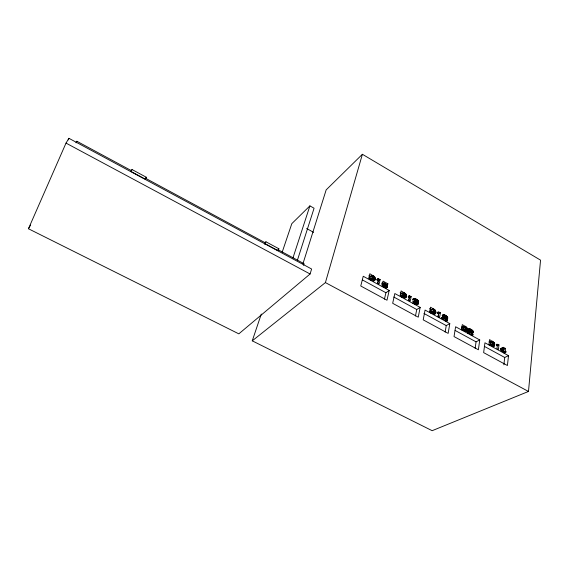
<?xml version="1.0" encoding="UTF-8"?>
<svg xmlns="http://www.w3.org/2000/svg" width="569" height="569" viewBox="0 0 569 569"><rect width="100%" height="100%" fill="white"/><g stroke="black" fill="none" stroke-linecap="round" stroke-linejoin="round"><path stroke-width="0.85" d="M473.365 332.282C473.387 330.233 469.24 327.367 468.095 329.707L469.916 330.689L470.933 330.589L471.594 331.343L468.621 330.987L467.512 332.467L472.818 335.369L472.988 334.223L469.525 332.332L472.697 333.029L473.365 332.282L471.537 333.263L470.705 331.442M494.632 345.397L492.754 346.336L492.391 343.733L494.262 342.794L494.689 343.804L494.447 345.796L492.925 346.692M446.096 319.622C450.797 318.405 443.87 312.559 442.376 315.61L444.233 316.613L445.285 316.52L445.954 317.289L442.888 316.89L441.715 318.363L447.134 321.329L447.334 320.183L443.799 318.249L442.618 318.932M417.667 302.388C420.697 301.549 414.645 296.94 413.314 299.052L416.714 300.866L414.979 300.404L414.773 301.456C418.791 303.96 413.819 302.217 412.788 300.731C412.013 303.775 420.391 306.57 417.667 302.388L415.96 303.476L416.686 304.593L418.393 303.512M417.824 300.276L416.117 301.364L416.921 302.993L418.628 301.904M494.262 342.794L489.582 339.593L488.935 344.828L490.798 343.889C493.344 346.343 493.679 341.749 491.09 341.642L489.226 342.588M467.512 329.97L466.708 327.395L462.291 324.607L461.566 329.216C462.91 329.814 466.815 333.085 467.512 329.97L465.57 331.464L467.391 330.482M465.698 330.959L465.25 328.861L467.064 327.865M462.248 329.579L463.458 328.918C466.018 331.428 466.488 326.812 463.806 326.677L462 327.673L461.651 329.913M435.861 312.63L435.086 310.041L430.562 307.196L429.702 311.791C431.11 312.388 435.029 315.752 435.861 312.63L433.969 314.18L435.719 313.135M434.111 313.683L433.699 311.57L435.441 310.518M261.299 314.052L252.259 340.831L432.163 430.69L528.487 391.458L540.55 260.147L362.396 154.277L326.165 189.89L302.914 263.852M382.389 284.023L384.018 282.864L387.631 284.849L387.88 283.775L383.108 281.157L382.055 283.426C387.66 285.766 385.17 287.032 381.735 283.76C382.837 290.439 392.646 286.676 383.812 283.312L382.724 284.08M387.34 287.196L385.704 288.341L385.825 287.238L384.701 285.759L386.337 284.607M508.515 355.668L507.413 365.518L483.636 352.624L484.952 342.787L508.515 355.668L504.71 357.467L484.276 346.329M503.864 364.821L504.71 357.467M505.201 351.144L505.507 348.463L503.615 349.38L503.302 352.055L505.201 351.144L505.941 351.55L505.813 352.659L505.073 352.254L503.807 352.858M406.472 296.406L405.725 293.81L401.102 290.901L400.114 295.482C401.593 296.086 405.519 299.529 406.472 296.406L404.637 298.021L406.316 296.911M503.529 352.168L503.608 351.457L500.62 349.821L500.763 348.655M501.858 351.301L503.757 350.383L503.949 348.712L500.983 350.17M505.073 352.254L504.988 352.965L503.302 352.055M404.794 297.516L404.41 295.403M498.963 344.871L498.423 349.373L496.943 348.569L497.306 345.653L496.474 345.376L496.616 344.252L498.963 344.871L497.086 345.803M490.798 343.889L491.09 341.642M479.745 339.942L478.38 349.771L454.026 336.571L455.613 326.755L479.745 339.942L476.061 341.848L475.136 348.377M400.484 296.357L400.967 294.13L402.639 293.014L404.609 294.763L404.26 295.93L401.977 297.096L402.582 297.039L402.937 296.143M375.284 279.315L374.573 276.705L369.843 273.739L368.705 278.305C370.255 278.917 374.189 282.444 375.284 279.315L373.499 280.994L375.113 279.82M373.677 280.489L372.965 277.885L374.573 276.705M463.458 328.918L463.806 326.677M372.823 278.881C367.09 282.238 377.624 277.622 371.386 275.865L369.786 277.053L369.231 279.272L370.839 278.092L371.386 275.865M449.802 323.576L448.159 333.384L423.194 319.849L425.064 310.055L449.802 323.576L446.245 325.603L445.136 332.118M371.216 280.062L371.785 279.094M440.399 312.73L439.609 317.203L438.059 316.357L438.578 313.462L437.703 313.163L437.902 312.04L440.399 312.73L438.642 313.775L438.116 316.755M431.672 311.52L432.084 309.28C434.88 309.444 434.254 314.081 431.672 311.52L429.929 312.573L430.349 310.34L432.084 309.28M420.171 307.381L418.251 317.168L392.667 303.298L394.836 293.533L420.171 307.381L416.75 309.522L415.455 316.023M411.174 296.563L410.256 301.029L408.67 300.162L409.267 297.274L408.371 296.968L408.606 295.844L411.174 296.563L409.488 297.672L408.869 300.645M401.045 295.987L402.162 295.24L402.639 293.014M389.203 290.46L386.984 300.219L360.753 285.994L363.235 276.264L389.203 290.46L385.924 292.729L384.431 299.209M380.163 279.543L379.103 283.995L377.475 283.106L378.172 280.225L377.24 279.898L377.51 278.789L380.163 279.543L378.541 280.709L377.83 283.675M252.259 340.831L325.418 282.587L362.396 154.277M310.091 273.995L311.613 269.009L68.913 138.31L66.018 143.096L28.45 228.752L238.816 333.854L310.091 273.995L66.018 143.096M303.59 265.374L304.102 263.739L278.333 249.848M297.388 260.31L314.081 208.233L309.899 205.878L291.812 223.66L282.203 252.117M292.957 257.928L309.899 205.878M278.874 248.767L278.205 250.723L265.225 243.731L265.922 241.775L278.874 248.767L277.764 249.827M264.372 244.165L265.922 241.775M68.202 139.931L68.913 138.31M76.125 142.862L76.865 141.254L131.524 170.714M383.812 283.312L384.018 282.864M146.304 177.244L145.344 179.164L131.019 171.44L132.015 169.534L146.304 177.244L145.486 178.545M28.45 228.752L30.612 225.096M131.226 170.856L132.015 169.534M76.061 142.606L76.865 141.254M371.785 276.185L372.859 275.396M371.927 276.989L373.534 275.809M372.503 277.43L374.103 276.242M370.142 279.77L371.742 278.59L372.368 278.86M370.476 279.934L372.076 278.753M371.735 279.379L373.342 278.198M371.009 280.076L374.935 277.195M371.393 279.984L373.143 278.668M373.584 278.881L375.191 277.708M373.726 279.407L375.334 278.227M373.755 279.941L375.369 278.767M373.783 280.979L374.857 280.197M376.849 279.692L377.93 278.91M377.211 279.742L378.293 278.959M378.605 278.931L376.984 280.104L378.862 278.831M383.392 284.301L384.48 283.526M382.012 285.958L383.641 284.806M382.588 285.802L383.677 285.033M384.16 284.671L385.249 283.895M382.752 286.036L383.84 285.268M382.489 286.669L385.832 284.251M383.442 286.534L384.53 285.766M386.237 284.927L387.88 283.775M383.321 287.117L385.59 285.524M383.634 287.181L386.749 284.969M385.441 286.492L387.076 285.339M385.675 286.868L387.318 285.716M385.825 287.238L387.461 286.093M385.874 287.608L387.517 286.463M385.839 287.985L387.475 286.833M402.93 293.263L404.047 292.516M403.03 294.038L404.708 292.921M403.592 294.472L405.27 293.348M404.047 294.927L405.725 293.81M401.373 296.84L403.044 295.724L403.656 295.987M402.255 296.627L403.371 295.887M402.895 296.428L406.088 294.294M402.219 297.139L404.495 295.581M402.418 297.118L404.26 295.93M404.666 295.908L406.344 294.799M404.815 296.428L406.494 295.318M404.858 296.968L406.536 295.852M404.957 298.035L406.081 297.295M408.236 296.748L409.36 296.008M408.535 296.719L409.659 295.98M409.908 295.873L408.222 296.975L409.488 297.672M412.738 299.194L413.869 298.462M413.051 299.166L414.182 298.433M412.866 299.593L414.566 298.49M413.322 299.735L415.021 298.64M415.555 298.867L413.855 299.963L414.467 300.276L416.174 299.18M415.69 300.29L416.828 299.557M414.616 301.726L412.987 303.092L414.687 301.997M414.744 301.627L415.882 300.901M416.238 300.652L417.376 299.927M414.879 301.769L416.579 300.674M415.007 301.954L416.714 300.866M413.158 303.341L416.736 301.044M413.428 303.59L415.135 302.495M416.465 301.698L418.172 300.61M414.388 303.469L415.526 302.744M416.714 302.025L418.421 300.937M414.794 303.661L415.932 302.936M416.871 302.345L418.578 301.257M416.508 302.836L414.524 304.102L416.416 302.985M416.942 302.672L418.649 301.584M418.514 302.21L415.96 303.476M416.337 303.825L418.044 302.736M416.572 304.202L418.286 303.113M417.233 304.65L418.371 303.924M433.429 308.768L431.693 309.828L429.545 308.654M432.917 309.87L434.076 309.166M433.464 310.29L434.631 309.586M433.343 311.094L435.086 310.041M430.797 313.05L432.54 311.99M431.11 313.199L432.853 312.146M431.387 313.299L433.934 311.826M431.622 313.334L433.834 312.032M433.955 312.075L435.705 311.023M434.111 312.594L435.854 311.542M434.161 313.128L435.911 312.075M434.332 314.223L435.498 313.519M434.033 314.486L435.2 313.789M437.127 312.858L438.301 312.153M437.469 312.893L438.635 312.196M437.17 313.206L439.161 312.047M442.127 315.368L443.308 314.671M442.533 315.382L443.713 314.685M444.183 314.799L442.419 315.838L444.197 316.72L445.968 315.681M442.966 316.044L444.73 315.006M443.578 316.35L445.349 315.318M441.715 317.58L442.888 316.89M441.124 317.929L443.301 316.862M441.537 317.9L443.784 316.912M442.021 317.95L444.339 317.047M444.417 317.41L446.494 316.051M442.575 318.078L443.23 318.284L445.819 316.912M444.723 317.082L445.164 317.445L446.935 316.414M442.227 319.252L445.932 317.104M443.123 318.953L445.954 317.289M445.164 317.445L445.513 317.815L447.284 316.784M447.782 317.879L446.004 318.91L445.769 318.178L447.54 317.146M445.932 318.548L447.703 317.516M446.58 318.932L447.76 318.249M446.409 319.387L447.696 318.498M445.555 321.208L447.334 320.183M463.621 330.539L465.435 329.551M463.877 326.812L465.086 326.144M463.906 327.531L465.719 326.535M464.446 327.943L466.26 326.947M464.894 328.384L466.708 327.395M462.49 330.376L464.304 329.38M463.401 330.191L465.705 328.932M463.827 330.191L465.641 329.202M463.287 330.653L467.32 328.363M465.67 329.871L467.483 328.882M465.734 330.404L467.547 329.415M467.768 329.423L468.977 328.761M468.159 329.43L469.375 328.775M469.838 328.875L468.017 329.864L469.752 330.724L471.573 329.743M468.55 330.07L470.364 329.081M465.975 331.528L467.185 330.866M469.148 330.369L470.968 329.38M467.405 331.642L468.621 330.987M467.199 331.933L470.207 330.347M469.489 330.994L467.668 331.983L469.702 332.424M468.209 332.104L470.03 331.122M470.883 330.753L472.092 330.098M468.849 332.303L470.67 331.322M470.236 331.627L472.526 330.461M469.24 332.41L471.573 331.158M467.704 333.313L469.717 332.303M468.799 332.993L471.594 331.343M471.047 331.805L472.875 330.824M471.303 332.168L473.131 331.186M471.466 332.531L473.294 331.556M471.545 332.901L473.372 331.919M472.092 333.192L473.308 332.538M447.454 318.846L443.799 318.249M471.153 335.198L472.988 334.223M489.091 341.293L490.45 342.04L492.32 341.094M491.694 342.104L492.939 341.471M491.602 342.823L493.465 341.884M492.662 342.951L493.906 342.325M490.378 344.963L491.623 344.345M491.104 344.807L492.967 343.875M490.058 345.426L491.929 344.487M492.654 344.224L494.525 343.285M491.047 345.077L492.918 344.145M492.832 344.352L490.314 345.518L490.713 345.518M490.535 345.547L492.726 344.494M492.818 344.736L494.689 343.804M492.889 345.269L494.767 344.337M492.868 345.824L494.738 344.892M493.195 346.414L494.447 345.796M496.317 344.963L497.79 344.224M500.208 348.911L503.43 347.325L505.507 348.463M500.919 350.191L502.057 349.629M503.949 348.712L502.242 349.558L503.757 350.383M503.43 347.325L501.545 348.249L503.615 349.38M504.042 352.46L505.941 351.55M494.176 346.073L492.363 346.023L488.984 344.209M443.23 318.284L444.112 318.412L444.048 317.943M325.418 282.587L528.487 391.458M145.586 178.289L265.062 242.693M362.353 279.884L385.924 292.729M393.819 297.032L416.75 309.522M423.926 313.441L446.245 325.603M455.129 330.447L476.061 341.848M368.996 275.346L371.251 276.577M400.171 292.43L402.368 293.64M377.247 279.998L378.541 280.709M382.162 282.693L383.52 283.44M461.879 326.378L463.28 327.147M462 327.673L462.839 328.135M370.839 278.092L371.742 278.59M402.162 295.24L403.044 295.724M306.613 228.489L313.611 232.358M490.45 342.04L491.068 342.417M445.513 317.815L445.769 318.178"/></g></svg>
